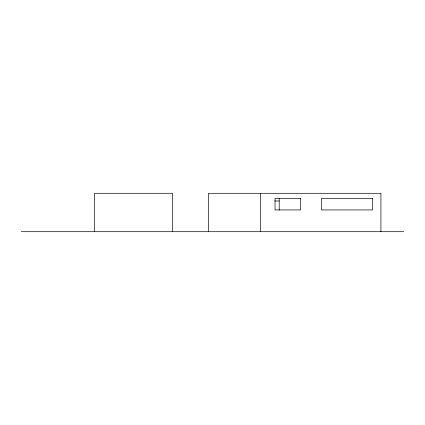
<?xml version="1.0" encoding="UTF-8"?>
<svg xmlns="http://www.w3.org/2000/svg" width="425" height="425" viewBox="0 0 425 425"><rect width="100%" height="100%" fill="white"/><g stroke="black" fill="none" stroke-linecap="round" stroke-linejoin="round"><path stroke-width="0.64" d="M274.72 200.982L279.198 200.982M21.25 231.694L403.75 231.694M380.917 231.694L380.917 193.306L208.431 193.306L208.431 231.694M279.198 198.427L279.198 210.131M260.647 193.306L260.647 231.694M172.646 231.694L172.646 193.306L94.6 193.306L94.6 231.694M300.629 198.427L275.039 198.427L275.039 209.939L300.629 209.939L300.629 198.427M372.598 198.427L321.422 198.427L321.422 209.939L372.598 209.939L372.598 198.427"/></g></svg>
